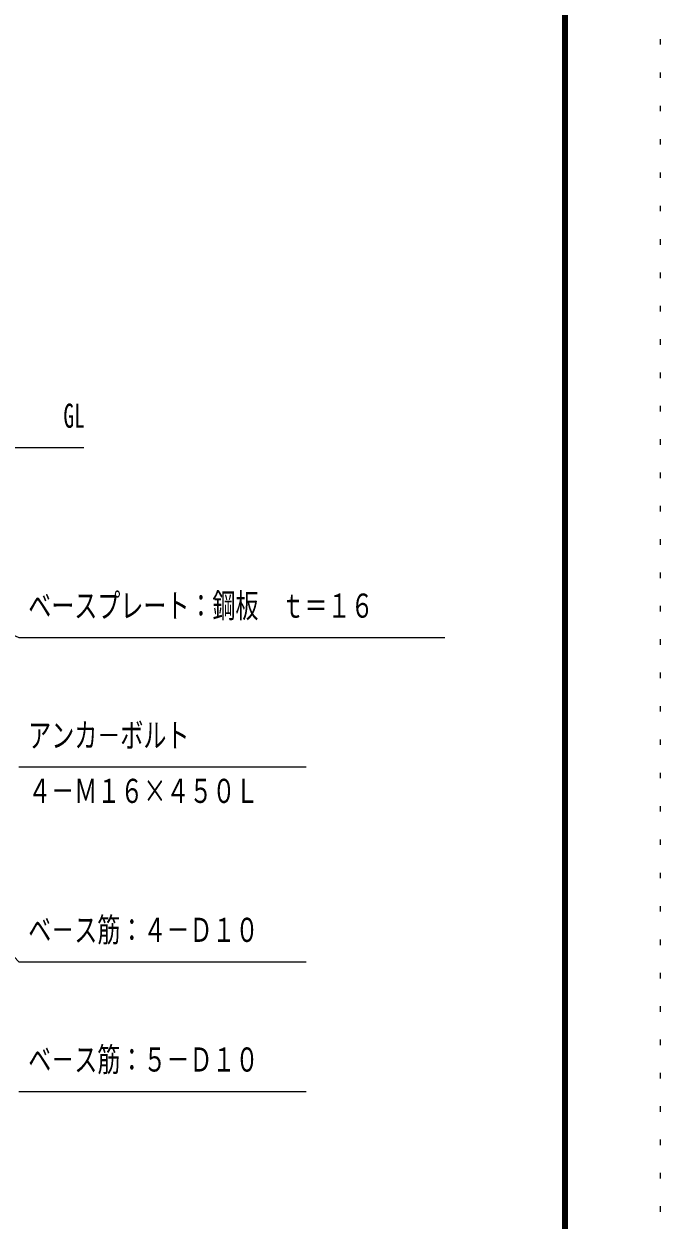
# Model space of a CAD drawing. Units: millimetres, scale not verified. Extents: x -25339 to 25345, y -10500 to 10500.
# Drawn here: x 21911 to 25345, y -3075 to 3382 of the extents above; entities that cross this region are included whole.
import ezdxf
from ezdxf.enums import TextEntityAlignment as Align

# ---------------------------------------------------------------- set-up
doc = ezdxf.new("R2010")
doc.units = ezdxf.units.MM
doc.header["$LTSCALE"] = 60
doc.linetypes.add('USER4', pattern=[3, 0.5, -2.5])
for name, color, linetype, lineweight in [('0-A_2-52DIM', 3, 'Continuous', 18), ('0-C_F-F1PAPER', 5, 'Continuous', 18), ('0-D_F-E_J_ADD', 5, 'USER4', 18)]:
    doc.layers.add(name, color=color, linetype=linetype, lineweight=lineweight)
doc.styles.add('ＭＳ ゴシック', font='')
doc.styles.get('ＭＳ ゴシック').set_extended_font_data('MS Gothic')

msp = doc.modelspace()

# ---------------------------------------------------------------- linework, layer by layer
at = {"layer": '0-A_2-52DIM'}
for p, q in [((21184.04, 1094.93), (22234.05, 1094.93)), ((23434.04, -630.07), (21884.04, -630.07)), ((21884.04, -2380.07), (23434.04, -2380.07))]:
    msp.add_line(p, q, dxfattribs=at)
for points in [[(20420.11, 737.95), (21884.04, 69.93), (24184.04, 69.93)], [(20691.32, -411.39), (21884.04, -1680.07), (23434.04, -1680.07)]]:
    msp.add_lwpolyline(points, dxfattribs=at)
at = {"layer": '0-C_F-F1PAPER'}
for p, q in [((24820.45, -9975), (24820.45, 10075)), ((24830.45, -9985), (24830.45, 10085)), ((24835.46, -9990), (24835.46, 10090)), ((24840.45, -9995), (24840.45, 10095)), ((24842.95, -9997.5), (24842.95, 10097.5))]:
    msp.add_line(p, q, dxfattribs=at)
for points in [[(-3854.54, -10000), (24845.46, -10000), (24845.46, 10100)], [(-3847.04, 10092.5), (-3847.04, -9992.5), (24837.95, -9992.5), (24837.95, 10092.5)], [(-3842.04, 10087.5), (-3842.04, -9987.5), (24832.96, -9987.5), (24832.96, 10087.5)], [(-3837.04, 10082.5), (-3837.04, -9982.5), (24827.96, -9982.5), (24827.96, 10082.5)], [(-3834.54, 10080), (-3834.54, -9980), (24825.45, -9980), (24825.45, 10080)], [(-3832.04, 10077.5), (-3832.04, -9977.5), (24822.96, -9977.5), (24822.96, 10077.5)]]:
    msp.add_lwpolyline(points, dxfattribs=at)
at = {"layer": '0-D_F-E_J_ADD'}
msp.add_line((25345.46, 10500), (25345.46, -10500), dxfattribs=at)

# ---------------------------------------------------------------- texts
at = {"layer": '0-A_2-52DIM', "color": 7, "style": 'ＭＳ ゴシック'}
for s, width, p in [('GL', 0.65, (22124.05, 1162.7)), ('ベースプレート：鋼板\u3000ｔ＝１６', 0.7, (21934.04, 137.69)), ('アンカ－ボルト', 0.7, (21934.04, -562.3)), ('４－Ｍ１６×４５０Ｌ', 0.7, (21934.04, -862.31)), ('ベ－ス筋：４－Ｄ１０', 0.7, (21934.04, -1612.31)), ('ベ－ス筋：５－Ｄ１０', 0.7, (21934.04, -2312.3))]:
    msp.add_text(s, height=130.2, dxfattribs=dict(at, width=width)).set_placement(p, align=Align.BOTTOM_LEFT)

doc.saveas('drawing.dxf')
